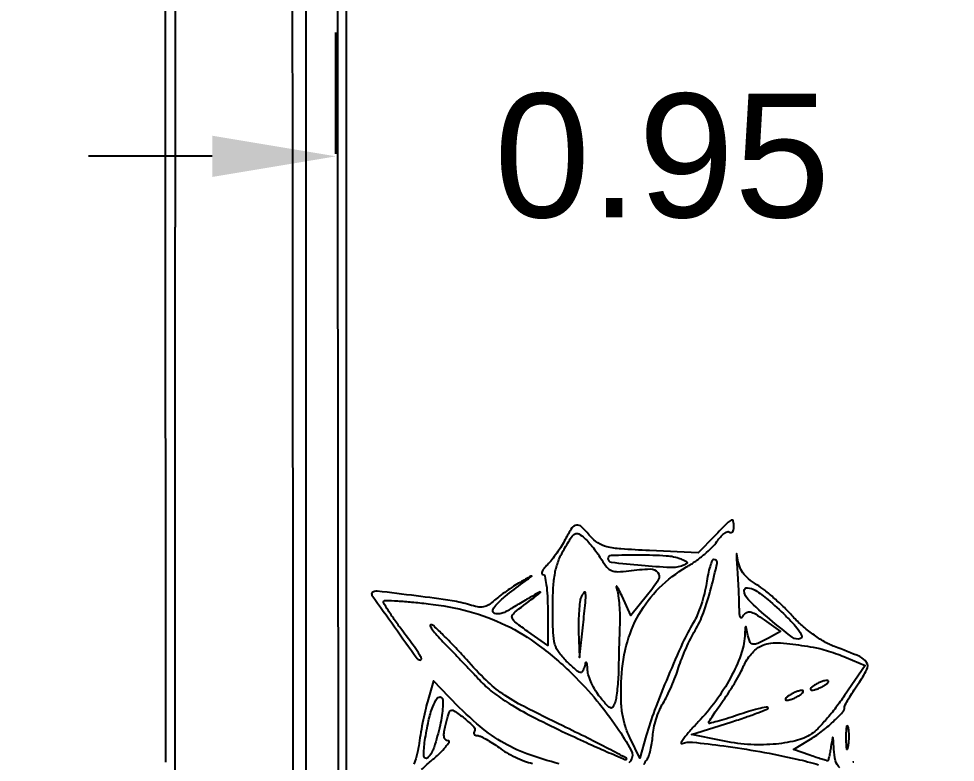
# Model space of a CAD drawing. Header units: inches. Extents: x -279 to 561, y -345 to 342.
# Drawn here: x -212.713 to -211.35, y -300.845 to -299.763 of the extents above; entities that cross this region are included whole.
import ezdxf

# ---------------------------------------------------------------- set-up
doc = ezdxf.new("R2010")
doc.units = ezdxf.units.IN
doc.header["$LTSCALE"] = 0.5
doc.header["$MEASUREMENT"] = 0
doc.styles.get("Standard").update_dxf_attribs({"font": 'arial.ttf'})
doc.dimstyles.get("Standard").update_dxf_attribs({"dimtxt": 0.18, "dimasz": 0.18, "dimexe": 0.18, "dimexo": 0.0625, "dimgap": 0.09, "dimtad": 0, "dimtih": 1, "dimtoh": 1, "dimzin": 0, "dimdsep": 46, "dimtxsty": 'Standard', "dimcen": 0.09, "dimadec": 0, "dimazin": 0, "dimtfac": 1, "dimtofl": 0, "dimtmove": 0, "dimatfit": 3, "dimfxl": 1, "dimtolj": 1, "dimtzin": 0, "dimarcsym": 0})

# ---------------------------------------------------------------- blocks, each defined once
blk = doc.blocks.new('*D1080')
at = {"color": 0, "linetype": 'ByBlock', "lineweight": -2, "transparency": 16777216}
for p, q in [((-212.2516, -299.9594), (-212.2516, -299.783)), ((-211.3016, -299.9594), (-211.3016, -299.783)), ((-212.4316, -299.963), (-212.6116, -299.963)), ((-211.1216, -299.963), (-210.9416, -299.963))]:
    blk.add_line(p, q, dxfattribs=at)
at = {"color": 0, "linetype": 'ByBlock', "transparency": 16777216}
for points in [[(-212.4316, -299.933), (-212.4316, -299.993), (-212.2516, -299.963)], [(-211.1216, -299.933), (-211.1216, -299.993), (-211.3016, -299.963)]]:
    blk.add_solid(points, dxfattribs=at)
at = {"layer": 'Defpoints', "color": 0, "linetype": 'ByBlock', "transparency": 16777216}
for p in [(-212.2516, -299.963), (-212.2516, -300.0219), (-211.3016, -300.0219)]:
    blk.add_point(p, dxfattribs=at)
at = {"color": 0, "linetype": 'ByBlock', "transparency": 16777216, "insert": (-211.7766, -299.963), "char_height": 0.18, "attachment_point": 5}
blk.add_mtext('\\A1;0.95', dxfattribs=at)

msp = doc.modelspace()

# ---------------------------------------------------------------- linework, layer by layer
for p, q in [((-212.4853, -300.0659), (-212.4853, -298.1317)), ((-212.3169, -298.1317), (-212.315, -299.9541)), ((-212.2363, -300.0032), (-212.2363, -298.2774)), ((-212.315, -299.9541), (-212.3132, -301.7765)), ((-212.2363, -301.7289), (-212.2363, -300.0032))]:
    msp.add_line(p, q)
for points in [[(-205.7268, -301.7472, -0.00001), (-206.5474, -301.7491, -0.000412)], [(-206.5419, -301.7376, -0.00001), (-205.7268, -301.74, -0.41338)], [(-209.009, -301.7509), (-212.2949, -301.7509), (-212.2949, -299.9413), (-212.2949, -298.1317), (-212.2729, -298.1317), (-212.2509, -298.1317), (-212.2509, -298.1826, -0.014086), (-212.2515, -298.2024, -0.020242), (-212.2532, -298.2199, -0.016605), (-212.2556, -298.2339, -0.206229), (-212.2586, -298.2382, 0.092802), (-212.2616, -298.2409, 0.162915), (-212.2626, -298.244, 0.127111), (-212.2617, -298.2477, 0.047055), (-212.2586, -298.2522, -0.173458), (-212.2547, -298.263, -0.000068), (-212.2523, -298.6788, -0.000834), (-212.2503, -299.207, -0.000263), (-212.2491, -299.997), (-212.2472, -301.7326), (-208.9852, -301.7344, -0.000146)], [(-211.8029, -300.848, -0.078592), (-211.799, -300.8408, 0.077716), (-211.7962, -300.8355, 0.023507), (-211.7936, -300.8268, 0.022928), (-211.7915, -300.8166, 0.02309), (-211.7904, -300.8063, -0.038656), (-211.7889, -300.7951, -0.022906), (-211.7854, -300.782, -0.022837), (-211.7807, -300.7692, -0.036131), (-211.7754, -300.7587, 0.02131), (-211.7695, -300.748, 0.011162), (-211.7631, -300.7342, 0.011082), (-211.7572, -300.7198, 0.01668), (-211.7527, -300.7069, -0.018115), (-211.7482, -300.6939, -0.011231), (-211.7419, -300.6789, -0.011263), (-211.7351, -300.6644, -0.019889), (-211.7287, -300.6529, 0.050476), (-211.7166, -300.6274, 0.020619), (-211.7053, -300.5909, 0.012225), (-211.6967, -300.555, 0.477167), (-211.7013, -300.5494, 0.304115), (-211.7038, -300.5511, 0.021121), (-211.7069, -300.5596, 0.024316), (-211.7098, -300.5709, 0.015397), (-211.7122, -300.5842, -0.024749), (-211.7152, -300.5992, -0.018337), (-211.7199, -300.6154, -0.01863), (-211.7255, -300.6304, -0.039182), (-211.7311, -300.6414, 0.030367), (-211.7468, -300.6709, 0.008332), (-211.7679, -300.7192, 0.008694), (-211.7877, -300.769, 0.022488), (-211.7997, -300.8058), (-211.8089, -300.8388), (-211.8234, -300.8095, -0.036467), (-211.8302, -300.7926, -0.039032), (-211.8344, -300.7753, -0.032139), (-211.8363, -300.7548, -0.014779), (-211.8363, -300.7281, -0.054612), (-211.8289, -300.6754, -0.067173), (-211.8104, -300.6295, -0.069002), (-211.7809, -300.591, -0.062235), (-211.7411, -300.5604, 0.022134), (-211.7278, -300.5518, 0.019423), (-211.7147, -300.5417, 0.01987), (-211.7036, -300.5317, 0.053799), (-211.6969, -300.5235, -0.033997), (-211.6919, -300.5169, -0.051275), (-211.6867, -300.512, -0.065838), (-211.682, -300.5093, -0.239557), (-211.6787, -300.5096, 0.163186), (-211.6762, -300.5102, 0.190756), (-211.674, -300.5091, 0.123929), (-211.6726, -300.5063, 0.057603), (-211.6721, -300.5022, 0.056883), (-211.6731, -300.4939, 0.476706), (-211.676, -300.4924, 0.088031), (-211.6819, -300.4966, 0.003488), (-211.7004, -300.5154), (-211.7243, -300.54), (-211.7953, -300.5367, -0.006221), (-211.8368, -300.5342, -0.041959), (-211.8572, -300.5311, -0.08377), (-211.8701, -300.5255, -0.073953), (-211.8812, -300.5158, 0.023885), (-211.8941, -300.502, 0.229295), (-211.9015, -300.4995, 0.222331), (-211.9081, -300.5037, 0.022475), (-211.9178, -300.5205, -0.020139), (-211.9232, -300.5301, -0.014094), (-211.9301, -300.5405, -0.014246), (-211.9373, -300.5501, -0.028571), (-211.9436, -300.5571, 0.024258), (-211.9486, -300.5626, 0.059), (-211.9515, -300.5672, 0.145484), (-211.952, -300.5701, 0.377996), (-211.9505, -300.5714, -0.351046), (-211.9476, -300.5738, -0.019942), (-211.9453, -300.5861, -0.022717), (-211.9437, -300.6027, -0.012441), (-211.9432, -300.6231), (-211.9432, -300.6749), (-211.9723, -300.6543, -0.009128), (-211.9893, -300.6417, -0.10443), (-211.9947, -300.6354, -0.279845), (-211.9945, -300.6302, -0.083927), (-211.9888, -300.6242, 0.000585), (-211.96, -300.6025, 0.022946), (-211.9539, -300.5974, 0.879402), (-211.9544, -300.5968, 0.008584), (-211.9652, -300.6027, 0.002671), (-211.9734, -300.6074, 0.001693), (-211.9829, -300.613, 0.0017), (-211.9921, -300.6185, 0.003142), (-211.9996, -300.6231, -0.039886), (-212.0063, -300.6265, -0.052102), (-212.0128, -300.6284, -0.062459), (-212.0182, -300.6288, -0.183088), (-212.0216, -300.6272, -0.313131), (-212.0226, -300.6219, -0.084882), (-212.0175, -300.6144, -0.034336), (-212.005, -300.6032, -0.005811), (-211.9794, -300.5836, 0.000393), (-211.9666, -300.574, 0.644317), (-211.9667, -300.5736, 0.183463), (-211.9676, -300.5738, 0.000271), (-211.9835, -300.5828, 0.01428), (-211.993, -300.5886, 0.009905), (-212.0034, -300.5956, 0.009998), (-212.0132, -300.6028, 0.020213), (-212.0205, -300.6089, -0.044131), (-212.0291, -300.6154, -0.094892), (-212.0369, -300.6184, -0.088283), (-212.0455, -300.6184, -0.034501), (-212.0571, -300.6156, 0.040371), (-212.0822, -300.6097, 0.005739), (-212.1347, -300.6025, 0.001936), (-212.1913, -300.5956, 0.204487), (-212.1986, -300.5977, 0.392863), (-212.1991, -300.6013, 0.00096), (-212.1662, -300.6477, 0.001169), (-212.1334, -300.6935, 0.241154), (-212.1286, -300.6959, 0.503402), (-212.1271, -300.6939, 0.064321), (-212.1297, -300.6881, 0.020028), (-212.1374, -300.6767, 0.002325), (-212.1556, -300.652, -0.007642), (-212.1666, -300.6368, -0.012462), (-212.1755, -300.6235, -0.006123), (-212.1823, -300.6122, -0.342942), (-212.182, -300.61, -0.21186), (-212.1795, -300.609, -0.002782), (-212.1619, -300.6099, -0.007422), (-212.1413, -300.6115, -0.004735), (-212.1174, -300.6139, -0.038203), (-212.0574, -300.6252, -0.048208), (-212.0045, -300.645, -0.047102), (-211.9555, -300.675, -0.034094), (-211.9069, -300.7168, -0.022067), (-211.8716, -300.755, -0.027197), (-211.8424, -300.7936, -0.023459), (-211.8218, -300.8273, -0.269794), (-211.8222, -300.8422, -0.115053), (-211.8251, -300.8452, -0.046355)], [(-211.518, -300.8528, -0.137429), (-211.5241, -300.8423, -0.052686), (-211.5267, -300.8255, 0.000787), (-211.5275, -300.8096, 0.218168), (-211.5281, -300.8085, 0.571622), (-211.5288, -300.8087, 0.001201), (-211.5309, -300.8223, -0.009475), (-211.5322, -300.83, -0.015334), (-211.5336, -300.8365, -0.009109), (-211.5351, -300.8417, -0.332718), (-211.536, -300.8425, -0.075928), (-211.5375, -300.8422, -0.001706), (-211.5444, -300.84, -0.003807), (-211.5525, -300.8374, -0.002562), (-211.5616, -300.8342), (-211.5852, -300.826), (-211.563, -300.8125, 0.026655), (-211.545, -300.8002, 0.024175), (-211.5278, -300.7857, 0.019647), (-211.5139, -300.7718, 0.187803), (-211.511, -300.7641, -0.125957), (-211.5101, -300.7609, -0.007503), (-211.5052, -300.7521, -0.0109), (-211.4988, -300.7418, -0.007803), (-211.4913, -300.7306, 0.030665), (-211.4786, -300.7097, 0.267837), (-211.479, -300.6993, 0.15297), (-211.4889, -300.6909, 0.009198), (-211.5256, -300.6762, -0.040112), (-211.5406, -300.6691, -0.024763), (-211.5571, -300.6584, -0.024254), (-211.5729, -300.6458, -0.030595), (-211.5863, -300.6326, 0.016985), (-211.5987, -300.6196, 0.012858), (-211.6132, -300.6062, 0.013042), (-211.6274, -300.5943, 0.029275), (-211.639, -300.5862, -0.035227), (-211.6508, -300.5776, -0.062689), (-211.659, -300.5689, -0.069313), (-211.6642, -300.559, -0.054143), (-211.6671, -300.5472, 0.015552), (-211.6681, -300.5414, 0.890294), (-211.6685, -300.5414, 0.024529), (-211.6685, -300.5472, 0.002753), (-211.6676, -300.5604, -0.003294), (-211.6666, -300.576, -0.002714), (-211.6657, -300.5927, -0.00274), (-211.665, -300.608, -0.007301), (-211.6648, -300.619, 0.013735), (-211.6644, -300.6291, 0.112914), (-211.6631, -300.6334, 0.44933), (-211.661, -300.6339, 0.09408), (-211.6581, -300.6308, -0.124956), (-211.6537, -300.6266, -0.183377), (-211.6484, -300.6258, -0.085866), (-211.6409, -300.6288, -0.01494), (-211.6281, -300.6374), (-211.6045, -300.6542), (-211.6218, -300.6638, -0.016169), (-211.6375, -300.6718, -0.163129), (-211.6446, -300.6727, -0.257146), (-211.6491, -300.6688, -0.04215), (-211.6523, -300.6575, 0.003748), (-211.6542, -300.6479, 0.578117), (-211.6551, -300.6476, 0.198024), (-211.6558, -300.6491, 0.002092), (-211.6565, -300.6612, -0.076914), (-211.6621, -300.6884, -0.035075), (-211.6771, -300.7215, -0.033086), (-211.6986, -300.7556, -0.034546), (-211.7241, -300.7859, 0.008993), (-211.7365, -300.7993, 0.021163), (-211.7451, -300.8098, 0.045741), (-211.749, -300.816, 0.684416), (-211.7477, -300.8173, -0.118328), (-211.7325, -300.8153, -0.007378), (-211.6869, -300.8208, -0.011102), (-211.6344, -300.829, -0.009992), (-211.5806, -300.8399, -0.020608), (-211.5492, -300.8482, -0.061556)], [(-211.9264, -300.8468, -0.027975), (-211.9738, -300.8322, -0.047156), (-212.0112, -300.8142, -0.043906), (-212.0463, -300.7885, -0.020881), (-212.0869, -300.7499), (-212.1097, -300.7263), (-212.1175, -300.7532, 0.014156), (-212.1209, -300.7662, 0.006647), (-212.1245, -300.783, 0.00658), (-212.1279, -300.8008, 0.009193), (-212.1304, -300.8168, -0.027832), (-212.1333, -300.8319, -0.025403), (-212.138, -300.8471, -0.026269)], [(-212.1268, -300.8551, -0.013936), (-212.1135, -300.8431, 0.012485), (-212.1008, -300.8316, 0.026417), (-212.0917, -300.822, 0.041729), (-212.0869, -300.8153, 0.581054), (-212.088, -300.8132, -0.174993), (-212.0918, -300.8118, -0.165281), (-212.0939, -300.8083, -0.087149), (-212.0942, -300.8022, -0.026329), (-212.0925, -300.793, -0.006164), (-212.0905, -300.7851, -0.008456), (-212.0885, -300.7781, -0.005829), (-212.0867, -300.7722, -0.093585), (-212.0857, -300.7704, -0.382485), (-212.0798, -300.7696, -0.024584), (-212.0647, -300.7806, -0.024366), (-212.0507, -300.7931, -0.350264), (-212.0499, -300.7993, 0.10436), (-212.0508, -300.8018, 0.179691), (-212.0504, -300.8039, 0.164926), (-212.0486, -300.8053, 0.086073), (-212.0457, -300.8058, -0.109329), (-212.0412, -300.8068, -0.017729), (-212.033, -300.811, -0.01883), (-212.0237, -300.8166, -0.015578), (-212.0141, -300.8233, 0.030601), (-212.0034, -300.8304, 0.020358), (-211.9903, -300.8373, 0.02052), (-211.9769, -300.8429, 0.037255), (-211.9656, -300.8462)], [(-211.4976, -300.8446, 0.477474), (-211.4992, -300.8446, 0.028468)]]:
    msp.add_lwpolyline(points, format="xyb")
for points in [[(-211.8646, -300.5502, 0.040567), (-211.8573, -300.5606, 0.124237), (-211.8503, -300.5657, 0.104612), (-211.8411, -300.5673, 0.024264), (-211.8253, -300.566, -0.022002), (-211.7939, -300.5632, -0.244065), (-211.7829, -300.5683, -0.312119), (-211.7823, -300.579, -0.031358), (-211.798, -300.6012), (-211.8221, -300.6312), (-211.835, -300.6031, 0.006618), (-211.8398, -300.5931, 0.049323), (-211.8425, -300.5887, 0.758367), (-211.8434, -300.589, 0.044886), (-211.8425, -300.5934, -0.038101), (-211.8405, -300.6026, -0.014067), (-211.839, -300.616, -0.013847), (-211.8383, -300.6307, -0.016206), (-211.8384, -300.6446, 0.001857), (-211.8389, -300.6596, 0.001091), (-211.8395, -300.6776, 0.001091), (-211.8399, -300.6956, 0.001862), (-211.8402, -300.7106, -0.011183), (-211.8408, -300.7242, -0.010922), (-211.8419, -300.7379, -0.010874), (-211.8434, -300.7498, -0.039734), (-211.8452, -300.7573, -0.05557), (-211.8483, -300.7642, -0.35568), (-211.8516, -300.7655, -0.131798), (-211.8563, -300.7624, -0.008909), (-211.8668, -300.75, -0.034175), (-211.8735, -300.7406, -0.028194), (-211.8793, -300.7297, -0.029089), (-211.8835, -300.7191, -0.064859), (-211.8852, -300.7106, 0.005805), (-211.8859, -300.7013, 0.172542), (-211.8868, -300.6992, 0.568004), (-211.888, -300.6995, 0.013953), (-211.8898, -300.7058, -0.071756), (-211.8926, -300.7124, -0.337571), (-211.8961, -300.7139, -0.115359), (-211.9017, -300.7108, -0.008607), (-211.9146, -300.6989, -0.040504), (-211.9267, -300.6853, -0.094876), (-211.9327, -300.673, -0.058294), (-211.9353, -300.656, -0.0084), (-211.9359, -300.6209, -0.012135), (-211.9351, -300.5902, -0.034916), (-211.9326, -300.5691, -0.045826), (-211.9277, -300.552, -0.037746), (-211.9195, -300.5348, -0.009803), (-211.909, -300.5174, -0.128093), (-211.9035, -300.5122, -0.264787), (-211.898, -300.5123, -0.050026), (-211.8896, -300.5185, -0.027959), (-211.8836, -300.5246, -0.013941), (-211.8767, -300.5328, -0.013794), (-211.87, -300.5418, -0.019734)], [(-211.7496, -300.5486, -0.015797), (-211.7423, -300.5518, -0.208175), (-211.7404, -300.5539, -0.359462), (-211.7412, -300.5559, -0.034349), (-211.7464, -300.5584, -0.103117), (-211.7647, -300.5613, -0.011692), (-211.8068, -300.5585, -0.00647), (-211.8504, -300.5539, -0.380273), (-211.8553, -300.5484, -0.405755), (-211.8503, -300.5433, -0.007802), (-211.8098, -300.5427, -0.014882), (-211.7706, -300.544, -0.07806)], [(-211.8947, -300.6046, 0.061493), (-211.8964, -300.6115, 0.012305), (-211.8976, -300.6242, 0.012837), (-211.8983, -300.639, 0.011663), (-211.8982, -300.6544), (-211.8972, -300.6923), (-211.8918, -300.6446, 0.004433), (-211.8883, -300.6123, 0.042538), (-211.8881, -300.5985, 0.673459), (-211.8906, -300.5977, 0.083044)], [(-211.5971, -300.6312, -0.015293), (-211.5847, -300.644, -0.039587), (-211.5768, -300.6541, -0.069859), (-211.5734, -300.6612, -0.403034), (-211.5751, -300.6646, -0.254435), (-211.5873, -300.6627, -0.012652), (-211.62, -300.6363, -0.014077), (-211.6511, -300.6084, -0.19649), (-211.6571, -300.5949, -0.452564), (-211.6526, -300.5906, -0.112811), (-211.6414, -300.5943, -0.042243), (-211.6226, -300.608, -0.013643)], [(-212.0957, -300.6692, -0.002734), (-212.0843, -300.6809, -0.00135), (-212.07, -300.6958, -0.001339), (-212.0551, -300.7114, -0.001957), (-212.0422, -300.7252, 0.040401), (-212.0234, -300.7424, 0.026264), (-211.9992, -300.7592, 0.019788), (-211.9668, -300.7775, 0.008336), (-211.922, -300.7996, 0.003111), (-211.8869, -300.8159, 0.005093), (-211.857, -300.8292, 0.001105), (-211.8308, -300.8405, 0.306511), (-211.8285, -300.8401, 0.505229), (-211.8287, -300.8384, 0.00108), (-211.8547, -300.8248, 0.005036), (-211.8849, -300.8095, 0.002971), (-211.9213, -300.7917, -0.006701), (-211.9777, -300.7636, -0.031774), (-212.0087, -300.7451, -0.042249), (-212.0328, -300.7253, -0.018232), (-212.0616, -300.6952, 0.006989), (-212.0793, -300.6758, 0.010535), (-212.0953, -300.6595, 0.005659), (-212.1091, -300.6463, 0.190118), (-212.1133, -300.6446, 0.557151), (-212.1143, -300.6463, 0.039288), (-212.1109, -300.6519, 0.026948), (-212.1046, -300.6598, 0.013114)], [(-211.5567, -300.6771, -0.025174), (-211.5471, -300.6792, -0.010778), (-211.5344, -300.6828, -0.010633), (-211.521, -300.6873, -0.013779), (-211.509, -300.692), (-211.4813, -300.7036), (-211.5111, -300.7474, -0.014297), (-211.5238, -300.7651, -0.014459), (-211.5375, -300.7819, -0.014396), (-211.5502, -300.7958, -0.055459), (-211.5593, -300.8033, -0.086091), (-211.5825, -300.8133, -0.040474), (-211.615, -300.8184, -0.036876), (-211.6522, -300.8185, -0.033004), (-211.6906, -300.8131), (-211.7337, -300.8042), (-211.6766, -300.7861, 0.006204), (-211.6549, -300.779, 0.010879), (-211.6372, -300.7725, 0.005305), (-211.623, -300.7668, 0.533781), (-211.6226, -300.765, 0.255236), (-211.6253, -300.7642, 0.007472), (-211.637, -300.7669, 0.013271), (-211.6511, -300.7709, 0.008548), (-211.6673, -300.7761, -0.006739), (-211.6832, -300.7813, -0.011632), (-211.6966, -300.7852, -0.005664), (-211.7076, -300.788, -0.484913), (-211.7088, -300.787, -0.141172), (-211.7081, -300.7848, -0.003781), (-211.7026, -300.7762, -0.007603), (-211.6958, -300.7661, -0.0051), (-211.6878, -300.7548, 0.012815), (-211.6791, -300.7421, 0.010178), (-211.6704, -300.728, 0.010317), (-211.6628, -300.7147, 0.025249), (-211.658, -300.7044, -0.044547), (-211.6534, -300.6957, -0.035152), (-211.647, -300.6872, -0.036233), (-211.6399, -300.68, -0.070084), (-211.6331, -300.6756, -0.059461), (-211.6215, -300.6718, -0.054253), (-211.6089, -300.6707, -0.029192), (-211.5907, -300.6721, -0.00514)], [(-211.5549, -300.7326, 0.027796), (-211.5587, -300.7353, 0.102785), (-211.5605, -300.7376, 0.335455), (-211.5603, -300.739, 0.190341), (-211.5586, -300.7397, 0.067616), (-211.555, -300.7392, 0.024967), (-211.5502, -300.7376, 0.024204), (-211.545, -300.7353, 0.026766), (-211.5403, -300.7326, 0.027796), (-211.5365, -300.7298, 0.102785), (-211.5347, -300.7275, 0.335455), (-211.5349, -300.7261, 0.190341), (-211.5366, -300.7255, 0.067616), (-211.5402, -300.7259, 0.024967), (-211.545, -300.7275, 0.024204), (-211.5502, -300.7298, 0.026766)], [(-212.1, -300.7907, -0.021888), (-212.1086, -300.8226, -0.117264), (-212.1179, -300.838, -0.660146), (-212.1234, -300.8358, -0.046338), (-212.122, -300.8131, -0.015326), (-212.1167, -300.7844, -0.037205), (-212.1105, -300.7637, -0.059265), (-212.1041, -300.7515, -0.400579), (-212.0981, -300.7502, -0.246776), (-212.096, -300.7537, -0.024066), (-212.096, -300.7637, -0.026095), (-212.0973, -300.7764, -0.017597)], [(-211.5915, -300.7472, 0.027796), (-211.5953, -300.75, 0.102785), (-211.5972, -300.7522, 0.335455), (-211.5969, -300.7536, 0.190341), (-211.5952, -300.7543, 0.067616), (-211.5916, -300.7538, 0.024967), (-211.5868, -300.7522, 0.024204), (-211.5816, -300.7499, 0.026766), (-211.5769, -300.7472, 0.027796), (-211.5731, -300.7445, 0.102785), (-211.5713, -300.7422, 0.335455), (-211.5715, -300.7408, 0.190341), (-211.5732, -300.7401, 0.067616), (-211.5768, -300.7406, 0.024967), (-211.5816, -300.7422, 0.024204), (-211.5868, -300.7445, 0.026766)], [(-211.5091, -300.8095, 0.008901), (-211.5089, -300.82, 0.053901), (-211.5081, -300.8253, 0.67161), (-211.507, -300.8255, 0.082665), (-211.5058, -300.8222, 0.028254), (-211.5048, -300.8149, 0.020511), (-211.5045, -300.8068, 0.020826), (-211.5049, -300.799, 0.041951), (-211.5059, -300.7929, 0.285845), (-211.5071, -300.7918, 0.417468), (-211.5082, -300.7925, 0.038992), (-211.509, -300.7989, 0.009782)]]:
    msp.add_lwpolyline(points, format="xyb", close=True)
for centre, radius, start, end in [((781.2296, -299.9296), 993.7296, 179.9473299, 180.000042), ((781.2296, -299.9311), 993.7296, 179.999958, 180.0526701), ((-1080.5636, -300.0661), 868.0782, 359.943636, 0.000015)]:
    msp.add_arc(centre, radius, start, end)

# ---------------------------------------------------------------- dimensions: what is measured, and where the dimension line sits
at = {"linetype": 'ByBlock'}
dim = msp.add_linear_dim(base=(-212.2516, -299.963), p1=(-211.3016, -300.0219), p2=(-212.2516, -300.0219), dimstyle='Standard', override={"dimtmove": 2}, dxfattribs=at)
dim.commit()
dim.dimension.update_dxf_attribs({"geometry": '*D1080', "text_midpoint": (-211.7766, -299.963), "dimtype": 160})

doc.saveas('drawing.dxf')
